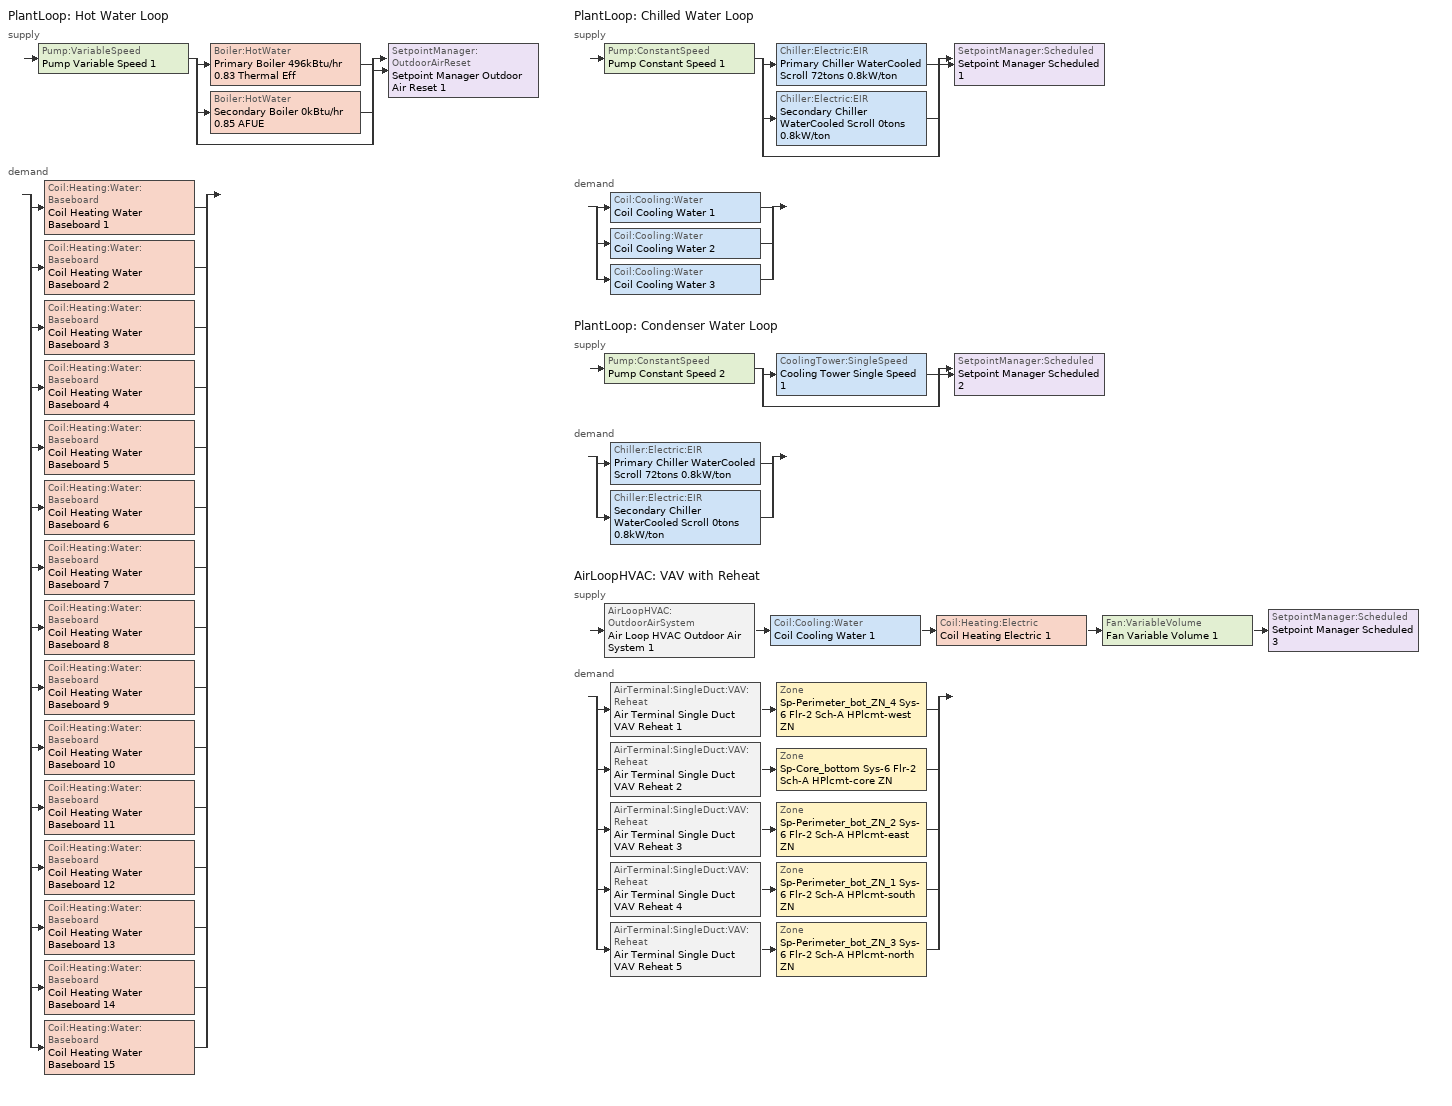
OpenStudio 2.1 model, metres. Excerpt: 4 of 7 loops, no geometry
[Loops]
PlantLoop 'Hot Water Loop'
 supply: Pump:VariableSpeed 'Pump Variable Speed 1' > split
  | Boiler:HotWater 'Primary Boiler 496kBtu/hr 0.83 Thermal Eff'
  | Boiler:HotWater 'Secondary Boiler 0kBtu/hr 0.85 AFUE'
  | bypass
  join > SetpointManager:OutdoorAirReset 'Setpoint Manager Outdoor Air Reset 1'
 demand: split
  | Coil:Heating:Water:Baseboard 'Coil Heating Water Baseboard 1'
  | Coil:Heating:Water:Baseboard 'Coil Heating Water Baseboard 2'
  | Coil:Heating:Water:Baseboard 'Coil Heating Water Baseboard 3'
  | Coil:Heating:Water:Baseboard 'Coil Heating Water Baseboard 4'
  | Coil:Heating:Water:Baseboard 'Coil Heating Water Baseboard 5'
  | Coil:Heating:Water:Baseboard 'Coil Heating Water Baseboard 6'
  | Coil:Heating:Water:Baseboard 'Coil Heating Water Baseboard 7'
  | Coil:Heating:Water:Baseboard 'Coil Heating Water Baseboard 8'
  | Coil:Heating:Water:Baseboard 'Coil Heating Water Baseboard 9'
  | Coil:Heating:Water:Baseboard 'Coil Heating Water Baseboard 10'
  | Coil:Heating:Water:Baseboard 'Coil Heating Water Baseboard 11'
  | Coil:Heating:Water:Baseboard 'Coil Heating Water Baseboard 12'
  | Coil:Heating:Water:Baseboard 'Coil Heating Water Baseboard 13'
  | Coil:Heating:Water:Baseboard 'Coil Heating Water Baseboard 14'
  | Coil:Heating:Water:Baseboard 'Coil Heating Water Baseboard 15'
PlantLoop 'Chilled Water Loop'
 supply: Pump:ConstantSpeed 'Pump Constant Speed 1' > split
  | Chiller:Electric:EIR 'Primary Chiller WaterCooled Scroll 72tons 0.8kW/ton'
  | Chiller:Electric:EIR 'Secondary Chiller WaterCooled Scroll 0tons 0.8kW/ton'
  | bypass
  join > SetpointManager:Scheduled 'Setpoint Manager Scheduled 1'
 demand: split
  | Coil:Cooling:Water 'Coil Cooling Water 1'
  | Coil:Cooling:Water 'Coil Cooling Water 2'
  | Coil:Cooling:Water 'Coil Cooling Water 3'
PlantLoop 'Condenser Water Loop'
 supply: Pump:ConstantSpeed 'Pump Constant Speed 2' > split
  | CoolingTower:SingleSpeed 'Cooling Tower Single Speed 1'
  | bypass
  join > SetpointManager:Scheduled 'Setpoint Manager Scheduled 2'
 demand: split
  | Chiller:Electric:EIR 'Primary Chiller WaterCooled Scroll 72tons 0.8kW/ton'
  | Chiller:Electric:EIR 'Secondary Chiller WaterCooled Scroll 0tons 0.8kW/ton'
AirLoopHVAC 'VAV with Reheat'
 supply: AirLoopHVAC:OutdoorAirSystem 'Air Loop HVAC Outdoor Air System 1' > Coil:Cooling:Water 'Coil Cooling Water 1' > Coil:Heating:Electric 'Coil Heating Electric 1' > Fan:VariableVolume 'Fan Variable Volume 1' > SetpointManager:Scheduled 'Setpoint Manager Scheduled 3'
 demand: split
  | AirTerminal:SingleDuct:VAV:Reheat 'Air Terminal Single Duct VAV Reheat 1' > Zone 'Sp-Perimeter_bot_ZN_4 Sys-6 Flr-2 Sch-A HPlcmt-west ZN'
  | AirTerminal:SingleDuct:VAV:Reheat 'Air Terminal Single Duct VAV Reheat 2' > Zone 'Sp-Core_bottom Sys-6 Flr-2 Sch-A HPlcmt-core ZN'
  | AirTerminal:SingleDuct:VAV:Reheat 'Air Terminal Single Duct VAV Reheat 3' > Zone 'Sp-Perimeter_bot_ZN_2 Sys-6 Flr-2 Sch-A HPlcmt-east ZN'
  | AirTerminal:SingleDuct:VAV:Reheat 'Air Terminal Single Duct VAV Reheat 4' > Zone 'Sp-Perimeter_bot_ZN_1 Sys-6 Flr-2 Sch-A HPlcmt-south ZN'
  | AirTerminal:SingleDuct:VAV:Reheat 'Air Terminal Single Duct VAV Reheat 5' > Zone 'Sp-Perimeter_bot_ZN_3 Sys-6 Flr-2 Sch-A HPlcmt-north ZN'
[Sizing:Zone] Zone Cooling Design Supply Air Temperature Input Method=SupplyAirTemperature; Zone Cooling Design Supply Air Temperature Difference {deltaC}=11.11; Zone Heating Design Supply Air Temperature Input Method=SupplyAirTemperature; Zone Heating Design Supply Air Temperature Difference {deltaC}=11.11; Zone Cooling Design Supply Air Humidity Ratio {kg-H2O/kg-air}=0.0085; Zone Heating Design Supply Air Humidity Ratio {kg-H2O/kg-air}=0.008; Cooling Design Air Flow Method=DesignDay; Heating Design Air Flow Method=DesignDay; Account for Dedicated Outdoor Air System=No; Dedicated Outdoor Air System Control Strategy=NeutralSupplyAir; Dedicated Outdoor Air Low Setpoint Temperature for Design {C}=autosize; Dedicated Outdoor Air High Setpoint Temperature for Design {C}=autosize
Name | Zone Cooling Design Supply Air Temperature {C} | Zone Heating Design Supply Air Temperature {C} | Zone Heating Sizing Factor | Zone Cooling Sizing Factor
Sp-TopFloor_Plenum Sys-0 Flr-1 Sch-- undefined - HPlcmt-north ZN; Sp-FirstFloor_Plenum Sys-0 Flr-2 Sch-- undefined - HPlcmt-north ZN; Sp-MidFloor_Plenum Sys-0 Flr-3 Sch-- undefined - HPlcmt-north ZN | 14 | 40
Sp-Perimeter_bot_ZN_3 Sys-6 Flr-2 Sch-A HPlcmt-north ZN; Sp-Perimeter_bot_ZN_2 Sys-6 Flr-2 Sch-A HPlcmt-east ZN; Sp-Perimeter_bot_ZN_4 Sys-6 Flr-2 Sch-A HPlcmt-west ZN; Sp-Perimeter_bot_ZN_1 Sys-6 Flr-2 Sch-A HPlcmt-south ZN; Sp-Core_bottom Sys-6 Flr-2 Sch-A HPlcmt-core ZN | 13 | 43 | 1.3 | 1.1
[Zone equipment]
Sp-Perimeter_bot_ZN_3 Sys-6 Flr-2 Sch-A HPlcmt-north ZN: Air Terminal Single Duct VAV Reheat 5, Zone HVAC Baseboard Convective Water 5
Sp-Perimeter_bot_ZN_2 Sys-6 Flr-2 Sch-A HPlcmt-east ZN: Air Terminal Single Duct VAV Reheat 3, Zone HVAC Baseboard Convective Water 3
Sp-Perimeter_bot_ZN_4 Sys-6 Flr-2 Sch-A HPlcmt-west ZN: Air Terminal Single Duct VAV Reheat 1, Zone HVAC Baseboard Convective Water 1
Sp-Perimeter_bot_ZN_1 Sys-6 Flr-2 Sch-A HPlcmt-south ZN: Air Terminal Single Duct VAV Reheat 4, Zone HVAC Baseboard Convective Water 4
Sp-Core_bottom Sys-6 Flr-2 Sch-A HPlcmt-core ZN: Air Terminal Single Duct VAV Reheat 2, Zone HVAC Baseboard Convective Water 2
[PlantLoop] Plant Loop Volume {m3}=Autocalculate; Load Distribution Scheme=Optimal
Name | Fluid Type
Hot Water Loop | Water
Chilled Water Loop; Condenser Water Loop
[Sizing:Plant] Sizing Option=NonCoincident; Zone Timesteps in Averaging Window=1; Coincident Sizing Factor Mode=None
Name | Loop Type | Design Loop Exit Temperature {C} | Loop Design Temperature Difference {deltaC}
Hot Water Loop | Heating | 82 | 16
Chilled Water Loop | Cooling | 7 | 6
Condenser Water Loop | Condenser | 29 | 6
[Pump:VariableSpeed]
Pump Variable Speed 1: Motor Efficiency=0.855; Pump Control Type=Intermittent
[Boiler:HotWater] Fuel Type=NaturalGas; Water Outlet Upper Temperature Limit {C}=99; Boiler Flow Mode=ConstantFlow; Parasitic Electric Load {W}=0; Sizing Factor=1
Name | Nominal Capacity {W} | Nominal Thermal Efficiency | Normalized Boiler Efficiency Curve
Primary Boiler 496kBtu/hr 0.83 Thermal Eff | 145327 | 0.83 | BOILER-EFFFPLR-NECB2011
Secondary Boiler 0kBtu/hr 0.85 AFUE | 0.001 | 0.85 | BOILER-EFFFPLR-NECB2011 1
[SetpointManager:OutdoorAirReset]
Setpoint Manager Outdoor Air Reset 1: Control Variable=Temperature; Setpoint at Outdoor Low Temperature {C}=82; Outdoor Low Temperature {C}=-16; Setpoint at Outdoor High Temperature {C}=60; Outdoor High Temperature {C}=0
[Pump:ConstantSpeed] Rated Flow Rate {m3/s}=autosize; Rated Pump Head {Pa}=179352; Rated Power Consumption {W}=autosize; Fraction of Motor Inefficiencies to Fluid Stream=0; Pump Control Type=Intermittent
Name | Motor Efficiency
Pump Constant Speed 1 | 0.895
Pump Constant Speed 2 | 0.917
[Chiller:Electric:EIR] Reference COP {W/W}=4.5032; Minimum Part Load Ratio=0.25; Minimum Unloading Ratio=0.25; Condenser Type=WaterCooled; Chiller Flow Mode=LeavingSetpointModulated; Design Heat Recovery Water Flow Rate {m3/s}=0; Sizing Factor=1; Basin Heater Capacity {W/K}=0; Basin Heater Setpoint Temperature {C}=10
Name | Reference Capacity {W} | Cooling Capacity Function of Temperature Curve | Electric Input to Cooling Output Ratio Function of Temperature Curve | Electric Input to Cooling Output Ratio Function of Part Load Ratio Curve
Primary Chiller WaterCooled Scroll 72tons 0.8kW/ton | 254666 | WaterCooled_Scroll_CAPFT_NECB2011 | WaterCooled_Scroll_EIRFT_NECB2011 | WaterCooled_Scroll_EIRFPLR_NECB2011
Secondary Chiller WaterCooled Scroll 0tons 0.8kW/ton | 0.001 | WaterCooled_Scroll_CAPFT_NECB2011 1 | WaterCooled_Scroll_EIRFT_NECB2011 1 | WaterCooled_Scroll_EIRFPLR_NECB2011 1
[SetpointManager:Scheduled] Control Variable=Temperature
Name | Schedule
Setpoint Manager Scheduled 1 | CHW Temp
Setpoint Manager Scheduled 2 | CW Temp
Setpoint Manager Scheduled 3 | Supply Air Temp
[CoolingTower:SingleSpeed]
Cooling Tower Single Speed 1: Design Water Flow Rate {m3/s}=autosize; Design Air Flow Rate {m3/s}=autosize; Fan Power at Design Air Flow Rate {W}=4668.27; U-Factor Times Area Value at Design Air Flow Rate {W/K}=autosize; Air Flow Rate in Free Convection Regime {m3/s}=autosize; U-Factor Times Area Value at Free Convection Air Flow Rate {W/K}=autosize; Performance Input Method=UFactorTimesAreaAndDesignWaterFlowRate; Free Convection Capacity {W}=0; Basin Heater Capacity {W/K}=0; Evaporation Loss Mode=LossFactor; Evaporation Loss Factor {percent/K}=0.2; Drift Loss Percent {percent}=0.008; Blowdown Calculation Mode=ConcentrationRatio; Blowdown Concentration Ratio=3; Capacity Control=FanCycling; Number of Cells=1; Cell Control=MinimalCell; Cell Minimum  Water Flow Rate Fraction=0.33; Cell Maximum Water Flow Rate Fraction=2.5; Sizing Factor=1
[AirLoopHVAC]
VAV with Reheat: Availability Schedule=VAV with Reheat Occ Sch; Availability Manager=Availability Manager Night Cycle 1; Design Supply Air Flow Rate {m3/s}=AutoSize
[Sizing:System]
VAV with Reheat: Type of Load to Size On=Sensible; Design Outdoor Air Flow Rate {m3/s}=Autosize; Minimum System Air Flow Ratio=0.3; Preheat Design Temperature {C}=7; Preheat Design Humidity Ratio {kg-H2O/kg-Air}=0.008; Precool Design Temperature {C}=13; Precool Design Humidity Ratio {kg-H2O/kg-Air}=0.008; Central Cooling Design Supply Air Temperature {C}=13; Central Heating Design Supply Air Temperature {C}=13.1; Sizing Option=NonCoincident; 100% Outdoor Air in Cooling=No; 100% Outdoor Air in Heating=No; Central Cooling Design Supply Air Humidity Ratio {kg-H2O/kg-Air}=0.0085; Central Heating Design Supply Air Humidity Ratio {kg-H2O/kg-Air}=0.008; Cooling Design Air Flow Method=DesignDay; Cooling Design Air Flow Rate {m3/s}=0; Heating Design Air Flow Method=DesignDay; Heating Design Air Flow Rate {m3/s}=0; System Outdoor Air Method=ZoneSum; Zone Maximum Outdoor Air Fraction=1; Cooling Supply Air Flow Rate Per Floor Area {m3/s-m2}=0.00996765; Cooling Fraction of Autosized Cooling Supply Air Flow Rate=1; Cooling Supply Air Flow Rate Per Unit Cooling Capacity {m3/s-W}=3.94755e-05; Heating Supply Air Flow Rate Per Floor Area {m3/s-m2}=0.00996765; Heating Fraction of Autosized Heating Supply Air Flow Rate=1; Heating Fraction of Autosized Cooling Supply Air Flow Rate=1; Heating Supply Air Flow Rate Per Unit Heating Capacity {m3/s-W}=3.15882e-05; Cooling Design Capacity Method=CoolingDesignCapacity; Cooling Design Capacity {W}=autosize; Cooling Design Capacity Per Floor Area {W/m2}=234.7; Fraction of Autosized Cooling Design Capacity=1; Heating Design Capacity Method=HeatingDesignCapacity; Heating Design Capacity {W}=autosize; Heating Design Capacity Per Floor Area {W/m2}=157; Fraction of Autosized Heating Design Capacity=1; Central Cooling Capacity Control Method=OnOff
[Fan:VariableVolume]
Fan Variable Volume 1: Availability Schedule=Always On Discrete; Fan Efficiency=0.549965; Pressure Rise {Pa}=1458.33; Maximum Flow Rate {m3/s}=Autosize; Fan Power Minimum Flow Rate Input Method=Fraction; Fan Power Minimum Flow Fraction=0.5; Fan Power Minimum Air Flow Rate {m3/s}=0; Motor Efficiency=0.8461; Motor In Airstream Fraction=1; Fan Power Coefficient 1=-4.1457; Fan Power Coefficient 2=16.803; Fan Power Coefficient 3=-19.471; Fan Power Coefficient 4=7.8488; Fan Power Coefficient 5=0
[Coil:Heating:Electric] Availability Schedule=Always On Discrete
Coil Heating Electric 1; Coil Heating Electric 2; Coil Heating Electric 3; Coil Heating Electric 4; Coil Heating Electric 5; Coil Heating Electric 6
[Coil:Cooling:Water] Availability Schedule=Always On Discrete
Coil Cooling Water 1; Coil Cooling Water 2; Coil Cooling Water 3
[Controller:OutdoorAir]
Controller Outdoor Air 1: Minimum Outdoor Air Flow Rate {m3/s}=0; Maximum Outdoor Air Flow Rate {m3/s}=Autosize; Economizer Control Type=DifferentialEnthalpy; Economizer Control Action Type=ModulateFlow; Lockout Type=NoLockout; Minimum Limit Type=FixedMinimum; Minimum Outdoor Air Schedule=VAV with Reheat Occ Sch; Controller Mechanical Ventilation=Controller Mechanical Ventilation 1; High Humidity Control=No; Heat Recovery Bypass Control Type=BypassWhenWithinEconomizerLimits
[Controller:MechanicalVentilation]
Controller Mechanical Ventilation 1: Availability Schedule=Always On Discrete; System Outdoor Air Method=ZoneSum
[AirLoopHVAC:OutdoorAirSystem]
Air Loop HVAC Outdoor Air System 1: Controller=Controller Outdoor Air 1
[Controller:WaterCoil] Action=Reverse; Minimum Actuated Flow {m3/s}=0
Name | Water Coil
Controller Water Coil 1 | Coil Cooling Water 1
Controller Water Coil 2 | Coil Cooling Water 2
Controller Water Coil 3 | Coil Cooling Water 3
[AirTerminal:SingleDuct:VAV:Reheat] Availability Schedule=Always On Discrete; Maximum Air Flow Rate {m3/s}=AutoSize; Zone Minimum Air Flow Input Method=Constant; Constant Minimum Air Flow Fraction=0.3; Maximum Hot Water or Steam Flow Rate {m3/s}=AutoSize; Minimum Hot Water or Steam Flow Rate {m3/s}=0; Convergence Tolerance=0.001; Damper Heating Action=Normal; Maximum Flow per Zone Floor Area During Reheat {m3/s-m2}=AutoSize; Maximum Flow Fraction During Reheat=AutoSize; Maximum Reheat Air Temperature {C}=43; Control For Outdoor Air=No
Name | Fixed Minimum Air Flow Rate {m3/s} | Reheat Coil
Air Terminal Single Duct VAV Reheat 1 | 0.262507 | Coil Heating Electric 2
Air Terminal Single Duct VAV Reheat 2 | 1.96707 | Coil Heating Electric 3
Air Terminal Single Duct VAV Reheat 3 | 0.262524 | Coil Heating Electric 4
Air Terminal Single Duct VAV Reheat 4 | 0.414676 | Coil Heating Electric 5
Air Terminal Single Duct VAV Reheat 5 | 0.414676 | Coil Heating Electric 6
[Coil:Heating:Water:Baseboard] Heating Design Capacity Method=HeatingDesignCapacity; Heating Design Capacity {W}=autosize; Heating Design Capacity Per Floor Area {W/m2}=0; Fraction of Autosized Heating Design Capacity=0.8
Coil Heating Water Baseboard 1; Coil Heating Water Baseboard 2; Coil Heating Water Baseboard 3; Coil Heating Water Baseboard 4; Coil Heating Water Baseboard 5; Coil Heating Water Baseboard 6; Coil Heating Water Baseboard 7; Coil Heating Water Baseboard 8; Coil Heating Water Baseboard 9; Coil Heating Water Baseboard 10; Coil Heating Water Baseboard 11; Coil Heating Water Baseboard 12; Coil Heating Water Baseboard 13; Coil Heating Water Baseboard 14; Coil Heating Water Baseboard 15
[ZoneHVAC:Baseboard:Convective:Water] Availability Schedule=Always On Discrete
Name | Heating Coil
Zone HVAC Baseboard Convective Water 1 | Coil Heating Water Baseboard 1
Zone HVAC Baseboard Convective Water 2 | Coil Heating Water Baseboard 2
Zone HVAC Baseboard Convective Water 3 | Coil Heating Water Baseboard 3
Zone HVAC Baseboard Convective Water 4 | Coil Heating Water Baseboard 4
Zone HVAC Baseboard Convective Water 5 | Coil Heating Water Baseboard 5
Zone HVAC Baseboard Convective Water 6 | Coil Heating Water Baseboard 6
Zone HVAC Baseboard Convective Water 7 | Coil Heating Water Baseboard 7
Zone HVAC Baseboard Convective Water 8 | Coil Heating Water Baseboard 8
Zone HVAC Baseboard Convective Water 9 | Coil Heating Water Baseboard 9
Zone HVAC Baseboard Convective Water 10 | Coil Heating Water Baseboard 10
Zone HVAC Baseboard Convective Water 11 | Coil Heating Water Baseboard 11
Zone HVAC Baseboard Convective Water 12 | Coil Heating Water Baseboard 12
Zone HVAC Baseboard Convective Water 13 | Coil Heating Water Baseboard 13
Zone HVAC Baseboard Convective Water 14 | Coil Heating Water Baseboard 14
Zone HVAC Baseboard Convective Water 15 | Coil Heating Water Baseboard 15
[AvailabilityManager:NightCycle]
Availability Manager Night Cycle 1: Control Type=CycleOnAny; Thermostat Tolerance {deltaC}=1; Cycling Run Time {s}=3600
[Schedule:Ruleset]
Name | Default Day Schedule | Summer Design Day Schedule | Winter Design Day Schedule
CHW Temp | Schedule Day 3
CW Temp | Schedule Day 4
Supply Air Temp | Supply Air Temp Default
VAV with Reheat Occ Sch | VAV with Reheat Occ Sch Default | VAV with Reheat Occ Sch Summer Design Day | VAV with Reheat Occ Sch Winter Design Day
[Schedule:Day]
Schedule Day 3; wkdCHW Temp 1; satCHW Temp 1; sunCHW Temp 1: 1, 0, 7, 2, 0, 7, 3, 0, 7, 4, 0, 7, 5, 0, 7, 6, 0, 7, 7, 0, 7, 8, 0, 7, 9, 0, 7, 10, 0, 7, 11, 0, 7, 12, 0, 7, 13, 0, 7, 14, 0, 7, 15, 0, 7, 16, 0, 7, 17, 0, 7, 18, 0, 7, 19, 0, 7, 20, 0, 7, 21, 0, 7, 22, 0, 7, 23, 0, 7, 24, 0, 7
Schedule Day 4; wkdCW Temp 1; satCW Temp 1; sunCW Temp 1: 1, 0, 29, 2, 0, 29, 3, 0, 29, 4, 0, 29, 5, 0, 29, 6, 0, 29, 7, 0, 29, 8, 0, 29, 9, 0, 29, 10, 0, 29, 11, 0, 29, 12, 0, 29, 13, 0, 29, 14, 0, 29, 15, 0, 29, 16, 0, 29, 17, 0, 29, 18, 0, 29, 19, 0, 29, 20, 0, 29, 21, 0, 29, 22, 0, 29, 23, 0, 29, 24, 0, 29
Supply Air Temp Default: 24, 0, 13
VAV with Reheat Occ Sch Default; VAV with Reheat Occ Sch Winter Design Day; VAV with Reheat Occ Sch Summer Design Day: 24, 0, 1
VAV with Reheat Occ Sch Monday; VAV with Reheat Occ Sch Tuesday; VAV with Reheat Occ Sch Wednesday; VAV with Reheat Occ Sch Thursday; VAV with Reheat Occ Sch Friday: 8, 0, 0, 19, 0, 1, 24, 0, 0
VAV with Reheat Occ Sch Saturday; VAV with Reheat Occ Sch Sunday: 24, 0, 0
[Schedule:Rule] Date Specification Type=DateRange; Start Month=1; Start Day=1; End Month=12
Name | Schedule Ruleset | Rule Order | Day Schedule | Apply Sunday | Apply Monday | Apply Tuesday | Apply Wednesday | Apply Thursday | Apply Friday | Apply Saturday | End Day
wkdCHW Temp rule | CHW Temp | 2 | wkdCHW Temp 1 | No | Yes | Yes | Yes | Yes | Yes | No | 31
satCHW Temprule | CHW Temp | 1 | satCHW Temp 1 | No | No | No | No | No | No | Yes | 31
sunCHW Temprule | CHW Temp | 0 | sunCHW Temp 1 | Yes | No | No | No | No | No | No | 31
wkdCW Temp rule | CW Temp | 2 | wkdCW Temp 1 | No | Yes | Yes | Yes | Yes | Yes | No | 31
satCW Temprule | CW Temp | 1 | satCW Temp 1 | No | No | No | No | No | No | Yes | 31
sunCW Temprule | CW Temp | 0 | sunCW Temp 1 | Yes | No | No | No | No | No | No | 31
VAV with Reheat Occ Sch Monday Rule | VAV with Reheat Occ Sch | 6 | VAV with Reheat Occ Sch Monday |  | Yes |  |  |  |  |  | 25
VAV with Reheat Occ Sch Tuesday Rule | VAV with Reheat Occ Sch | 5 | VAV with Reheat Occ Sch Tuesday |  |  | Yes |  |  |  |  | 26
VAV with Reheat Occ Sch Wednesday Rule | VAV with Reheat Occ Sch | 4 | VAV with Reheat Occ Sch Wednesday |  |  |  | Yes |  |  |  | 27
VAV with Reheat Occ Sch Thursday Rule | VAV with Reheat Occ Sch | 3 | VAV with Reheat Occ Sch Thursday |  |  |  |  | Yes |  |  | 28
VAV with Reheat Occ Sch Friday Rule | VAV with Reheat Occ Sch | 2 | VAV with Reheat Occ Sch Friday |  |  |  |  |  | Yes |  | 29
VAV with Reheat Occ Sch Saturday Rule | VAV with Reheat Occ Sch | 1 | VAV with Reheat Occ Sch Saturday |  |  |  |  |  |  | Yes | 30
VAV with Reheat Occ Sch Sunday Rule | VAV with Reheat Occ Sch | 0 | VAV with Reheat Occ Sch Sunday | Yes |  |  |  |  |  |  | 31
[Schedule:Constant]
Always On Discrete: Value=1
[Curve:Biquadratic] Minimum Value of x=5; Maximum Value of x=10; Minimum Value of y=24; Maximum Value of y=35
Name | Coefficient1 Constant | Coefficient2 x | Coefficient3 x**2 | Coefficient4 y | Coefficient5 y**2 | Coefficient6 x*y
WaterCooled_Scroll_CAPFT_NECB2011; WaterCooled_Scroll_CAPFT_NECB2011 1 | 0.94418 | 0.0337102 | 9.75564e-05 | -0.00322114 | -4.91832e-05 | -0.000177584
WaterCooled_Scroll_EIRFT_NECB2011; WaterCooled_Scroll_EIRFT_NECB2011 1 | 0.727393 | -0.0118922 | 0.000541177 | 0.00187934 | 0.000473461 | -0.000711472
[Curve:Quadratic] Coefficient1 Constant=0.04412; Coefficient2 x=0.640367; Coefficient3 x**2=0.319555; Minimum Value of x=0; Maximum Value of x=1
WaterCooled_Scroll_EIRFPLR_NECB2011; WaterCooled_Scroll_EIRFPLR_NECB2011 1
[Curve:Cubic] Coefficient1 Constant=0.2901; Coefficient2 x=2.6664; Coefficient3 x**2=-3.764; Coefficient4 x**3=1.82; Minimum Value of x=0; Maximum Value of x=1
BOILER-EFFFPLR-NECB2011; BOILER-EFFFPLR-NECB2011 1
